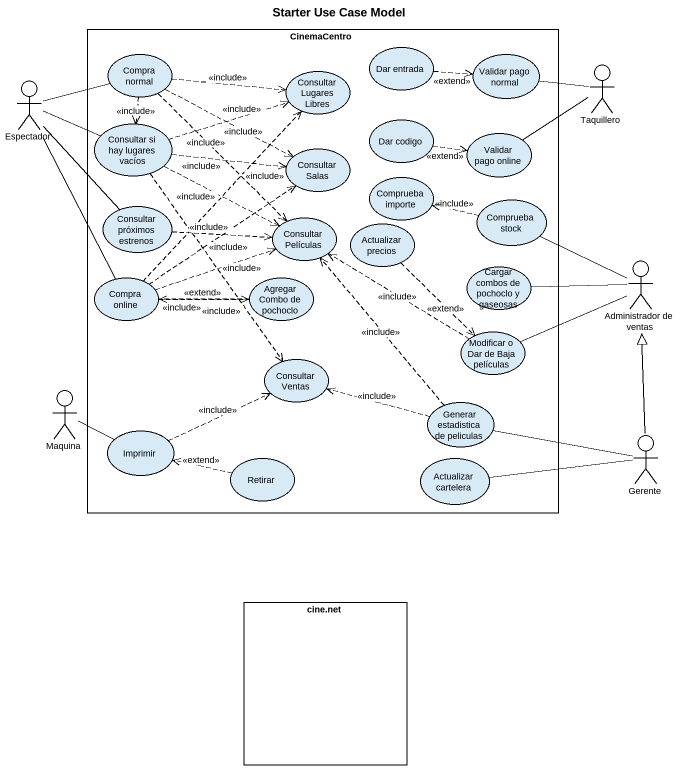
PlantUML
@startuml
title Starter Use Case Model
rectangle CinemaCentro {
  usecase "Compra normal" as Compra_normal
  usecase "Dar entrada" as Dar_entrada
  usecase "Validar pago normal" as Validar_pago_normal
  usecase "Consultar Lugares Libres" as Consultar_Lugares_Libres
  usecase "Consultar si hay lugares vacíos" as Consultar_si_hay_lugares
  usecase "Dar codigo" as Dar_codigo
  usecase "Validar pago online" as Validar_pago_online
  usecase "Consultar Salas" as Consultar_Salas
  usecase "Comprueba importe" as Comprueba_importe
  usecase "Consultar próximos estrenos" as Consultar_próximos_estrenos
  usecase "Consultar Películas" as Consultar_Películas
  usecase "Comprueba stock" as Comprueba_stock
  usecase "Actualizar precios" as Actualizar_precios
  usecase "Compra online" as Compra_online
  usecase "Agregar Combo de pochoclo" as Agregar_Combo_de_pochoclo
  usecase "Cargar combos de pochoclo y gaseosas" as Cargar_combos_de_pochoclo_y
  usecase "Modificar o Dar de Baja películas" as Modificar_o_Dar_de_Baja
  usecase "Consultar Ventas" as Consultar_Ventas
  usecase "Generar estadistica de peliculas" as Generar_estadistica_de
  usecase Imprimir
  usecase Retirar
  usecase "Actualizar cartelera" as Actualizar_cartelera
}
actor Taquillero
actor Espectador
actor "Administrador de ventas" as Administrador_de_ventas
actor Maquina
actor Gerente
rectangle "cine.net" as cine_net
Compra_normal .right.> Consultar_Lugares_Libres : <<include>>
Compra_normal ..> Consultar_si_hay_lugares : <<include>>
Compra_normal .right.> Consultar_Salas : <<include>>
Compra_normal ..> Consultar_Películas : <<include>>
Dar_entrada .right.> Validar_pago_normal : <<extend>>
Validar_pago_normal -right- Taquillero
Espectador -right- Compra_normal
Espectador -right- Consultar_si_hay_lugares
Espectador -- Consultar_próximos_estrenos
Consultar_si_hay_lugares .right.> Consultar_Lugares_Libres : <<include>>
Consultar_si_hay_lugares .right.> Consultar_Salas : <<include>>
Consultar_si_hay_lugares .right.> Consultar_Películas : <<include>>
Consultar_si_hay_lugares ..> Consultar_Ventas : <<include>>
Dar_codigo .right.> Validar_pago_online : <<extend>>
Validar_pago_online -right- Taquillero
Consultar_próximos_estrenos .right.> Consultar_Películas : <<include>>
Comprueba_stock .left.> Comprueba_importe : <<include>>
Comprueba_stock -right- Administrador_de_ventas
Actualizar_precios ..> Modificar_o_Dar_de_Baja : <<extend>>
Compra_online -up- Espectador
Compra_online .up.> Consultar_Lugares_Libres : <<include>>
Compra_online .up.> Consultar_Salas : <<include>>
Compra_online .right.> Consultar_Películas : <<include>>
Compra_online .right.> Agregar_Combo_de_pochoclo : <<include>>
Agregar_Combo_de_pochoclo .left.> Compra_online : <<extend>>
Administrador_de_ventas -left- Cargar_combos_de_pochoclo_y
Modificar_o_Dar_de_Baja .up.> Consultar_Películas : <<include>>
Modificar_o_Dar_de_Baja -right- Administrador_de_ventas
Generar_estadistica_de .up.> Consultar_Películas : <<include>>
Generar_estadistica_de .left.> Consultar_Ventas : <<include>>
Imprimir .right.> Consultar_Ventas : <<include>>
Imprimir -left- Maquina
Gerente -up-|> Administrador_de_ventas
Gerente -left- Generar_estadistica_de
Gerente -left- Actualizar_cartelera
Retirar .left.> Imprimir : <<extend>>
@enduml
